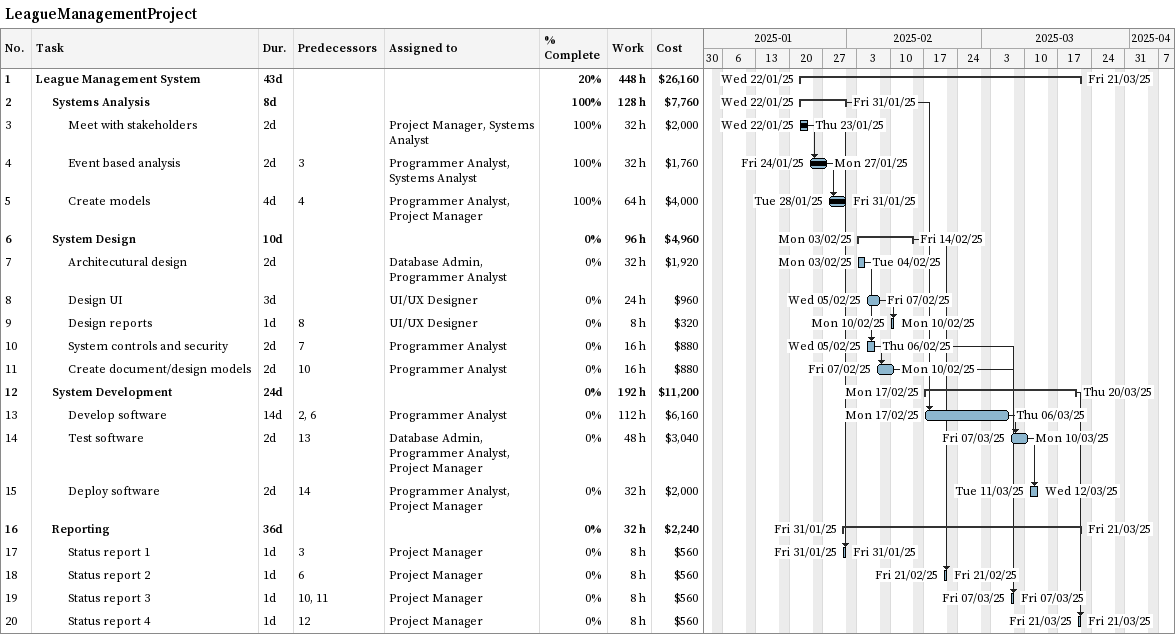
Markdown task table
LeagueManagementProject

| ID | Level | Task | Duration | Start | Finish | Predecessors | Resources | % complete | Work (h) | Cost ($) |
|---|---|---|---|---|---|---|---|---|---|---|
| 1 | 1 | **League Management System** | 43d | 2025-01-22 | 2025-03-21 |  |  | 20 | 448 | 26160 |
| 2 | 2 | **Systems Analysis** | 8d | 2025-01-22 | 2025-01-31 |  |  | 100 | 128 | 7760 |
| 3 | 3 | Meet with stakeholders | 2d | 2025-01-22 | 2025-01-23 |  | Project Manager, Systems Analyst | 100 | 32 | 2000 |
| 4 | 3 | Event based analysis | 2d | 2025-01-24 | 2025-01-27 | 3 | Programmer Analyst, Systems Analyst | 100 | 32 | 1760 |
| 5 | 3 | Create models | 4d | 2025-01-28 | 2025-01-31 | 4 | Programmer Analyst, Project Manager | 100 | 64 | 4000 |
| 6 | 2 | **System Design** | 10d | 2025-02-03 | 2025-02-14 |  |  | 0 | 96 | 4960 |
| 7 | 3 | Architecutural design | 2d | 2025-02-03 | 2025-02-04 |  | Database Admin, Programmer Analyst | 0 | 32 | 1920 |
| 8 | 3 | Design UI | 3d | 2025-02-05 | 2025-02-07 |  | UI/UX Designer | 0 | 24 | 960 |
| 9 | 3 | Design reports | 1d | 2025-02-10 | 2025-02-10 | 8 | UI/UX Designer | 0 | 8 | 320 |
| 10 | 3 | System controls and security | 2d | 2025-02-05 | 2025-02-06 | 7 | Programmer Analyst | 0 | 16 | 880 |
| 11 | 3 | Create document/design models | 2d | 2025-02-07 | 2025-02-10 | 10 | Programmer Analyst | 0 | 16 | 880 |
| 12 | 2 | **System Development** | 24d | 2025-02-17 | 2025-03-20 |  |  | 0 | 192 | 11200 |
| 13 | 3 | Develop software | 14d | 2025-02-17 | 2025-03-06 | 2, 6 | Programmer Analyst | 0 | 112 | 6160 |
| 14 | 3 | Test software | 2d | 2025-03-07 | 2025-03-10 | 13 | Database Admin, Programmer Analyst, Project Manager | 0 | 48 | 3040 |
| 15 | 3 | Deploy software | 2d | 2025-03-11 | 2025-03-12 | 14 | Programmer Analyst, Project Manager | 0 | 32 | 2000 |
| 16 | 2 | **Reporting** | 36d | 2025-01-31 | 2025-03-21 |  |  | 0 | 32 | 2240 |
| 17 | 3 | Status report 1 | 1d | 2025-01-31 | 2025-01-31 | 3 | Project Manager | 0 | 8 | 560 |
| 18 | 3 | Status report 2 | 1d | 2025-02-21 | 2025-02-21 | 6 | Project Manager | 0 | 8 | 560 |
| 19 | 3 | Status report 3 | 1d | 2025-03-07 | 2025-03-07 | 10, 11 | Project Manager | 0 | 8 | 560 |
| 20 | 3 | Status report 4 | 1d | 2025-03-21 | 2025-03-21 | 12 | Project Manager | 0 | 8 | 560 |
